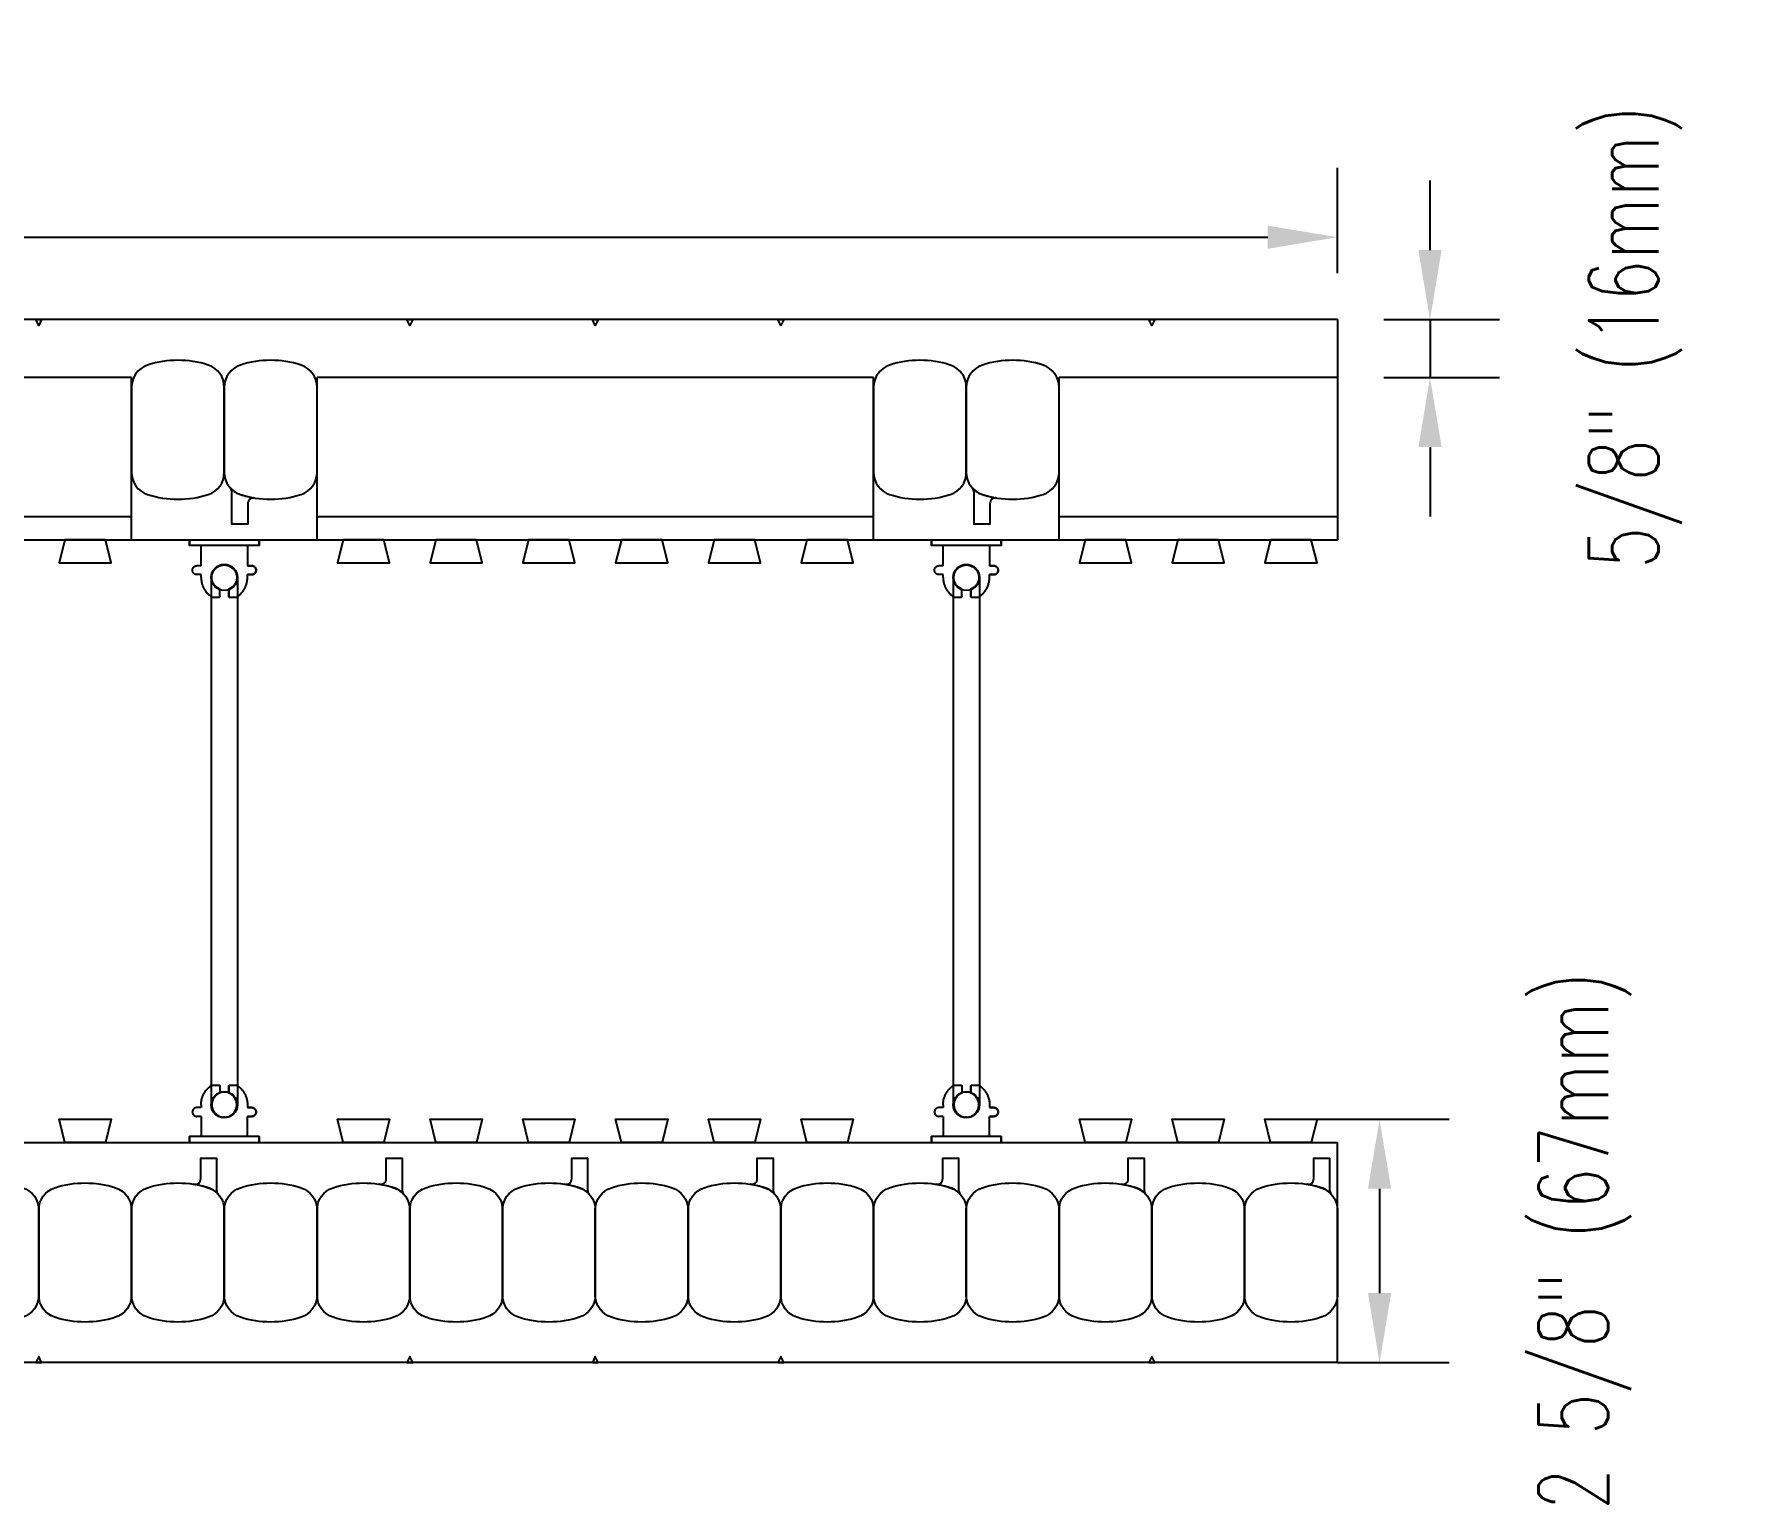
# Model space of a CAD drawing. Header units: inches. Extents: x 160 to 212.4, y 151.6 to 193.7.
# Drawn here: x 193.98 to 212.44, y 177.88 to 193.73 of the extents above; entities that cross this region are included whole.
import ezdxf

# ---------------------------------------------------------------- set-up
doc = ezdxf.new("R2010")
doc.units = ezdxf.units.IN
doc.header["$MEASUREMENT"] = 0
for name, color, linetype in [('line25', 2, 'Continuous'), ('LINE50', 5, 'Continuous'), ('LINE9', 9, 'Continuous'), ('TEXT', 4, 'Continuous')]:
    doc.layers.add(name, color=color, linetype=linetype)
doc.styles.add('DIM', font='romans.shx', dxfattribs={"width": 0.7})
doc.dimstyles.new('ext_8', dxfattribs={"dimscale": 8, "dimtxt": 0.09375, "dimasz": 0.09375, "dimexe": 0.09375, "dimexo": 0.0625, "dimgap": 0.0625, "dimtad": 1, "dimdec": 1, "dimzin": 3, "dimdsep": 46, "dimlunit": 4, "dimtxsty": 'DIM', "dimcen": 0.09, "dimdle": 0.09375, "dimclrt": 4, "dimadec": 0, "dimazin": 0, "dimtfac": 1, "dimtdec": 1, "dimtmove": 2, "dimatfit": 3, "dimfxl": 0, "dimfrac": 2, "dimtolj": 1, "dimtzin": 0, "dimarcsym": 0})

# ---------------------------------------------------------------- blocks, each defined once
blk = doc.blocks.new('*D16')
at = {"layer": 'Defpoints', "color": 0}
for p in [(208.029, 191.538), (160.029, 190.649), (208.029, 190.649)]:
    blk.add_point(p, dxfattribs=at)
at = {"layer": 'TEXT', "color": 0, "lineweight": -2}
for p, q in [((160.029, 191.149), (160.029, 192.288)), ((208.029, 191.149), (208.029, 192.288)), ((160.779, 191.538), (207.279, 191.538))]:
    blk.add_line(p, q, dxfattribs=at)
at = {"layer": 'TEXT', "color": 0}
for points in [[(160.779, 191.663), (160.779, 191.413), (160.029, 191.538)], [(207.279, 191.663), (207.279, 191.413), (208.029, 191.538)]]:
    blk.add_solid(points, dxfattribs=at)
at = {"layer": 'TEXT', "color": 4, "insert": (184.029, 192.609), "char_height": 0.75, "attachment_point": 5, "style": 'DIM'}
blk.add_mtext('\\A1;48" (1219mm)', dxfattribs=at)
blk = doc.blocks.new('*D17')
at = {"layer": 'Defpoints', "color": 0}
for p in [(208.029, 190.649), (208.029, 190.024), (209.028, 190.024)]:
    blk.add_point(p, dxfattribs=at)
at = {"layer": 'TEXT', "color": 0, "lineweight": -2}
for p, q in [((209.028, 191.399), (209.028, 192.149)), ((208.529, 190.649), (209.778, 190.649)), ((209.028, 190.649), (209.028, 190.024)), ((208.529, 190.024), (209.778, 190.024)), ((209.028, 189.274), (209.028, 188.524))]:
    blk.add_line(p, q, dxfattribs=at)
at = {"layer": 'TEXT', "color": 0}
for points in [[(208.903, 191.399), (209.153, 191.399), (209.028, 190.649)], [(208.903, 189.274), (209.153, 189.274), (209.028, 190.024)]]:
    blk.add_solid(points, dxfattribs=at)
at = {"layer": 'TEXT', "color": 4, "insert": (211.242, 190.461), "char_height": 0.75, "attachment_point": 5, "rotation": 90, "style": 'DIM'}
blk.add_mtext('\\A1;5/8" (16mm)', dxfattribs=at)
blk = doc.blocks.new('*D18')
at = {"layer": 'Defpoints', "color": 0}
for p in [(207.31, 182.024), (207.529, 179.399), (208.484, 179.399)]:
    blk.add_point(p, dxfattribs=at)
at = {"layer": 'TEXT', "color": 0, "lineweight": -2}
for p, q in [((207.81, 182.024), (209.234, 182.024)), ((208.484, 181.274), (208.484, 180.149)), ((208.029, 179.399), (209.234, 179.399))]:
    blk.add_line(p, q, dxfattribs=at)
at = {"layer": 'TEXT', "color": 0}
for points in [[(208.359, 181.274), (208.609, 181.274), (208.484, 182.024)], [(208.359, 180.149), (208.609, 180.149), (208.484, 179.399)]]:
    blk.add_solid(points, dxfattribs=at)
at = {"layer": 'TEXT', "color": 4, "insert": (210.698, 180.711), "char_height": 0.75, "attachment_point": 5, "rotation": 90, "style": 'DIM'}
blk.add_mtext('\\A1;2 5/8" (67mm)', dxfattribs=at)
blk = doc.blocks.new('WEB_6_CENTRE_TOP')
for p, q in [((5.688, 0.141), (0, 0.141)), ((5.688, -0.141), (0, -0.141))]:
    blk.add_line(p, q)
for centre in [(0, 0), (5.688, 0)]:
    blk.add_circle(centre, 0.141)
blk = doc.blocks.new('Connector')
blk.add_point((0.271, 0))
at = {"layer": 'LINE9'}
for p, q in [((0, 0.375), (0, -0.375)), ((0.062, -0.375), (0.062, 0.375)), ((0.281, 0.25), (0.062, 0.25))]:
    blk.add_line(p, q, dxfattribs=at)
for points, weights in [([(0.007, 0.375), (0.004, 0.375), (0, 0.375)], [1, 0.972587069138, 0.950305488115]), ([(0.327, 0.343), (0.308, 0.343), (0.281, 0.317), (0.281, 0.297)], [1, 0.85355339, 0.85355339, 1]), ([(0.328, 0.343), (0.327, 0.343), (0.327, 0.343)], [1, 0.70710678, 1]), ([(0.375, 0.297), (0.375, 0.317), (0.348, 0.343), (0.329, 0.343)], [1, 0.85355339, 0.85355339, 1]), ([(0.406, 0.25), (0.546, 0.25), (0.619, 0.131)], [0.958404415409, 0.794674173519, 0.864651571113]), ([(0.619, 0.052), (0.612, 0.049), (0.604, 0.049)], [0.83615024178, 0.892081430621, 1]), ([(0.619, -0.131), (0.546, -0.25), (0.406, -0.25)], [0.864651574428, 0.794674169686, 0.958404415195]), ([(0.604, -0.049), (0.612, -0.049), (0.619, -0.052)], [1, 0.89208144177, 0.836150253337]), ([(0.281, -0.297), (0.281, -0.317), (0.308, -0.343), (0.327, -0.343)], [1, 0.85355339, 0.85355339, 1]), ([(0.327, -0.343), (0.281, -0.343), (0.281, -0.297)], [1, 0.70710678, 1]), ([(0.329, -0.343), (0.348, -0.343), (0.375, -0.317), (0.375, -0.297)], [1, 0.85355339, 0.85355339, 1]), ([(0.375, -0.297), (0.375, -0.343), (0.329, -0.343)], [1, 0.70710678, 1]), ([(0, -0.375), (0.004, -0.375), (0.007, -0.375)], [0.950305488115, 0.972587069138, 1])]:
    blk.add_rational_spline(points, weights, degree=2, dxfattribs=at)
for points, degree in [([(0, 0.375), (0.002, 0.375), (0.005, 0.375), (0.007, 0.375)], 3), ([(0.007, 0.375), (0.021, 0.375), (0.051, 0.375), (0.062, 0.375), (0.062, 0.375)], 3), ([(0.281, 0.25), (0.281, 0.297)], 1), ([(0.327, 0.343), (0.327, 0.343), (0.328, 0.343), (0.328, 0.343)], 3), ([(0.328, 0.343), (0.329, 0.343), (0.329, 0.343), (0.329, 0.343)], 3), ([(0.375, 0.25), (0.375, 0.297)], 1), ([(0.406, 0.25), (0.375, 0.25)], 1), ([(0.406, 0.25), (0.406, 0.25)], 1), ([(0.406, 0.25), (0.406, 0.25)], 1), ([(0.406, 0.25), (0.406, 0.25)], 1), ([(0.406, 0.25), (0.406, 0.25)], 1), ([(0.406, 0.25), (0.406, 0.25)], 1), ([(0.406, 0.25), (0.406, 0.25)], 1), ([(0.406, 0.25), (0.406, 0.25)], 1), ([(0.406, 0.25), (0.406, 0.25)], 1), ([(0.406, 0.25), (0.406, 0.25)], 1), ([(0.406, 0.25), (0.406, 0.25)], 1), ([(0.406, 0.25), (0.406, 0.25)], 1), ([(0.406, 0.25), (0.406, 0.25)], 1), ([(0.406, 0.25), (0.406, 0.25)], 1), ([(0.406, 0.25), (0.406, 0.25)], 1), ([(0.406, 0.25), (0.406, 0.25)], 1), ([(0.406, 0.25), (0.406, 0.25)], 1), ([(0.406, 0.25), (0.406, 0.25)], 1), ([(0.406, 0.25), (0.406, 0.25)], 1), ([(0.406, 0.25), (0.406, 0.25)], 1), ([(0.406, 0.25), (0.406, 0.25)], 1), ([(0.406, 0.25), (0.406, 0.25)], 1), ([(0.406, 0.25), (0.406, 0.25)], 1), ([(0.406, 0.25), (0.406, 0.25)], 1), ([(0.406, 0.25), (0.406, 0.25)], 1), ([(0.604, 0.049), (0.532, 0.049)], 1), ([(0.532, 0.049), (0.532, 0.049)], 1), ([(0.532, 0.049), (0.532, 0.049)], 1), ([(0.532, 0.049), (0.532, 0.049)], 1), ([(0.532, 0.049), (0.532, 0.049)], 1), ([(0.532, 0.049), (0.532, 0.049)], 1), ([(0.532, 0.049), (0.532, 0.049)], 1), ([(0.532, 0.049), (0.532, 0.049)], 1), ([(0.532, 0.049), (0.532, 0.049)], 1), ([(0.532, 0.049), (0.532, 0.049)], 1), ([(0.532, 0.049), (0.532, 0.049)], 1), ([(0.604, 0.049), (0.609, 0.049), (0.614, 0.05), (0.619, 0.052)], 3), ([(0.604, 0.049), (0.604, 0.049)], 1), ([(0.604, 0.049), (0.604, 0.049)], 1), ([(0.604, 0.049), (0.604, 0.049)], 1), ([(0.604, 0.049), (0.604, 0.049)], 1), ([(0.619, 0.131), (0.619, 0.052)], 1), ([(0.619, 0.131), (0.619, 0.131)], 1), ([(0.619, 0.131), (0.619, 0.131)], 1), ([(0.619, 0.131), (0.619, 0.131)], 1), ([(0.619, 0.131), (0.619, 0.131)], 1), ([(0.532, -0.049), (0.604, -0.049)], 1), ([(0.604, -0.049), (0.58, -0.049), (0.556, -0.049), (0.532, -0.049)], 3), ([(0.532, -0.049), (0.532, -0.049)], 1), ([(0.532, -0.049), (0.532, -0.049)], 1), ([(0.532, -0.049), (0.532, -0.049)], 1), ([(0.532, -0.049), (0.532, -0.049)], 1), ([(0.619, -0.052), (0.614, -0.05), (0.609, -0.049), (0.604, -0.049)], 3), ([(0.604, -0.049), (0.604, -0.049)], 1), ([(0.604, -0.049), (0.604, -0.049)], 1), ([(0.604, -0.049), (0.604, -0.049)], 1), ([(0.604, -0.049), (0.604, -0.049)], 1), ([(0.604, -0.049), (0.604, -0.049)], 1), ([(0.604, -0.049), (0.604, -0.049)], 1), ([(0.604, -0.049), (0.604, -0.049)], 1), ([(0.604, -0.049), (0.604, -0.049)], 1), ([(0.619, -0.052), (0.619, -0.131)], 1), ([(0.619, -0.131), (0.619, -0.131)], 1), ([(0.619, -0.131), (0.619, -0.131)], 1), ([(0.619, -0.131), (0.619, -0.131)], 1), ([(0.619, -0.131), (0.619, -0.131)], 1), ([(0.062, -0.25), (0.281, -0.25)], 1), ([(0.281, -0.297), (0.281, -0.25)], 1), ([(0.281, -0.25), (0.281, -0.297)], 1), ([(0.328, -0.343), (0.328, -0.343), (0.327, -0.343), (0.327, -0.343)], 3), ([(0.329, -0.343), (0.329, -0.343), (0.329, -0.343), (0.328, -0.343)], 3), ([(0.375, -0.25), (0.375, -0.297)], 1), ([(0.375, -0.297), (0.375, -0.25)], 1), ([(0.406, -0.25), (0.375, -0.25)], 1), ([(0.406, -0.25), (0.406, -0.25)], 1), ([(0.406, -0.25), (0.406, -0.25)], 1), ([(0.406, -0.25), (0.406, -0.25)], 1), ([(0.406, -0.25), (0.406, -0.25)], 1), ([(0.406, -0.25), (0.406, -0.25)], 1), ([(0.406, -0.25), (0.406, -0.25)], 1), ([(0.406, -0.25), (0.406, -0.25)], 1), ([(0.406, -0.25), (0.406, -0.25)], 1), ([(0.406, -0.25), (0.406, -0.25)], 1), ([(0.406, -0.25), (0.406, -0.25)], 1), ([(0.406, -0.25), (0.406, -0.25)], 1), ([(0.007, -0.375), (0.005, -0.375), (0.002, -0.375), (0, -0.375)], 3), ([(0.062, -0.375), (0.062, -0.375), (0.051, -0.375), (0.021, -0.375), (0.007, -0.375)], 3)]:
    blk.add_open_spline(points, degree=degree, dxfattribs=at)
for points, weights, knots in [([(0.062, 0.375), (0.062, 0.375), (0.046, 0.375), (0.03, 0.375), (0.007, 0.375)], [0.868718858569, 0.861102746415, 1, 0.861102734288, 0.868718859898], [0, 0, 0, 0.5, 0.5, 1, 1, 1]), ([(0.532, 0.049), (0.472, 0.203), (0.333, 0.113), (0.157, 0), (0.333, -0.113), (0.472, -0.203), (0.532, -0.049)], [0.899508922286, 0.599718215298, 1, 0.54226024, 1, 0.599718224335, 0.899508908749], [0, 0, 0, 0.318112, 0.318112, 0.681888, 0.681888, 1, 1, 1]), ([(0.007, -0.375), (0.03, -0.375), (0.046, -0.375), (0.062, -0.375), (0.062, -0.375)], [0.868718859319, 0.861102739573, 1, 0.861102742958, 0.868718858948], [0, 0, 0, 0.5, 0.5, 1, 1, 1])]:
    blk.add_rational_spline(points, weights, degree=2, knots=knots, dxfattribs=at)

msp = doc.modelspace()

# ---------------------------------------------------------------- linework, layer by layer
at = {"layer": 'line25'}
for p, q in [((195.029, 190.024), (189.029, 190.024)), ((203.029, 190.024), (197.029, 190.024)), ((208.029, 190.024), (205.029, 190.024)), ((160.029, 188.274), (208.029, 188.274)), ((160.029, 181.774), (208.029, 181.774))]:
    msp.add_line(p, q, dxfattribs=at)
for points in [[(194.31, 188.274), (194.248, 188.024), (194.81, 188.024), (194.748, 188.274)], [(197.31, 188.274), (197.248, 188.024), (197.81, 188.024), (197.748, 188.274)], [(198.31, 188.274), (198.248, 188.024), (198.81, 188.024), (198.748, 188.274)], [(199.31, 188.274), (199.248, 188.024), (199.81, 188.024), (199.748, 188.274)], [(200.31, 188.274), (200.248, 188.024), (200.81, 188.024), (200.748, 188.274)], [(201.31, 188.274), (201.248, 188.024), (201.81, 188.024), (201.748, 188.274)], [(202.31, 188.274), (202.248, 188.024), (202.81, 188.024), (202.748, 188.274)], [(205.31, 188.274), (205.248, 188.024), (205.81, 188.024), (205.748, 188.274)], [(206.31, 188.274), (206.248, 188.024), (206.81, 188.024), (206.748, 188.274)], [(207.31, 188.274), (207.248, 188.024), (207.81, 188.024), (207.748, 188.274)], [(194.31, 181.774), (194.248, 182.024), (194.81, 182.024), (194.748, 181.774)], [(197.31, 181.774), (197.248, 182.024), (197.81, 182.024), (197.748, 181.774)], [(198.31, 181.774), (198.248, 182.024), (198.81, 182.024), (198.748, 181.774)], [(199.31, 181.774), (199.248, 182.024), (199.81, 182.024), (199.748, 181.774)], [(200.31, 181.774), (200.248, 182.024), (200.81, 182.024), (200.748, 181.774)], [(201.31, 181.774), (201.248, 182.024), (201.81, 182.024), (201.748, 181.774)], [(202.31, 181.774), (202.248, 182.024), (202.81, 182.024), (202.748, 181.774)], [(205.31, 181.774), (205.248, 182.024), (205.81, 182.024), (205.748, 181.774)], [(206.31, 181.774), (206.248, 182.024), (206.81, 182.024), (206.748, 181.774)], [(207.31, 181.774), (207.248, 182.024), (207.81, 182.024), (207.748, 181.774)]]:
    msp.add_lwpolyline(points, close=True, dxfattribs=at)
at = {"layer": 'LINE50'}
for p, q in [((208.029, 190.649), (160.029, 190.649)), ((208.029, 190.649), (208.029, 188.274)), ((208.029, 179.399), (208.029, 181.774)), ((208.029, 179.399), (160.029, 179.399))]:
    msp.add_line(p, q, dxfattribs=at)
at = {"layer": 'LINE9'}
for p, q in [((195.029, 188.274), (195.029, 190.024)), ((197.029, 188.274), (197.029, 190.024)), ((203.029, 188.274), (203.029, 190.024)), ((205.029, 188.274), (205.029, 190.024)), ((189.029, 188.524), (195.029, 188.524)), ((197.029, 188.524), (203.029, 188.524)), ((205.029, 188.524), (208.029, 188.524))]:
    msp.add_line(p, q, dxfattribs=at)
for points in [[(194.06, 190.649), (194.029, 190.584), (193.998, 190.649)], [(198.06, 190.649), (198.029, 190.584), (197.998, 190.649)], [(200.06, 190.649), (200.029, 190.584), (199.998, 190.649)], [(202.06, 190.649), (202.029, 190.584), (201.998, 190.649)], [(206.06, 190.649), (206.029, 190.584), (205.998, 190.649)], [(194.06, 179.399), (194.029, 179.463), (193.998, 179.399)], [(198.06, 179.399), (198.029, 179.463), (197.998, 179.399)], [(200.06, 179.399), (200.029, 179.463), (199.998, 179.399)], [(202.06, 179.399), (202.029, 179.463), (201.998, 179.399)], [(206.06, 179.399), (206.029, 179.463), (205.998, 179.399)]]:
    msp.add_lwpolyline(points, close=True, dxfattribs=at)
for points in [[(195.202, 188.763, 0.157671), (195.856, 188.763, 0.325305), (196.029, 189), (196.029, 189.922, 0.325305), (195.856, 190.159, 0.157671), (195.202, 190.159, 0.325305), (195.029, 189.922), (195.029, 189, 0.325305)], [(196.202, 188.763, 0.157671), (196.856, 188.763, 0.325305), (197.029, 189), (197.029, 189.922, 0.325305), (196.856, 190.159, 0.157671), (196.202, 190.159, 0.325305), (196.029, 189.922), (196.029, 189, 0.325305)], [(203.202, 188.763, 0.157671), (203.856, 188.763, 0.325305), (204.029, 189), (204.029, 189.922, 0.325305), (203.856, 190.159, 0.157671), (203.202, 190.159, 0.325305), (203.029, 189.922), (203.029, 189, 0.325305)], [(204.202, 188.763, 0.157671), (204.856, 188.763, 0.325305), (205.029, 189), (205.029, 189.922, 0.325305), (204.856, 190.159, 0.157671), (204.202, 190.159, 0.325305), (204.029, 189.922), (204.029, 189, 0.325305)], [(196.202, 188.763, 0.037267), (196.356, 188.725, 0.463036), (196.283, 188.664), (196.283, 188.442), (196.112, 188.442), (196.112, 188.788, 0.189002), (196.096, 188.831, 0.128407)], [(204.202, 188.763, 0.037267), (204.356, 188.725, 0.463036), (204.283, 188.664), (204.283, 188.442), (204.112, 188.442), (204.112, 188.788, 0.189002), (204.096, 188.831, 0.128407)], [(195.856, 181.285, 0.037267), (195.702, 181.322, 0.463036), (195.775, 181.384), (195.775, 181.605), (195.946, 181.605), (195.946, 181.259, 0.189002), (195.962, 181.217, 0.128407)], [(197.856, 181.285, 0.037267), (197.702, 181.322, 0.463036), (197.775, 181.384), (197.775, 181.605), (197.946, 181.605), (197.946, 181.259, 0.189002), (197.962, 181.217, 0.128407)], [(199.856, 181.285, 0.037267), (199.702, 181.322, 0.463036), (199.775, 181.384), (199.775, 181.605), (199.946, 181.605), (199.946, 181.259, 0.189002), (199.962, 181.217, 0.128407)], [(201.856, 181.285, 0.037267), (201.702, 181.322, 0.463036), (201.775, 181.384), (201.775, 181.605), (201.946, 181.605), (201.946, 181.259, 0.189002), (201.962, 181.217, 0.128407)], [(203.856, 181.285, 0.037267), (203.702, 181.322, 0.463036), (203.775, 181.384), (203.775, 181.605), (203.946, 181.605), (203.946, 181.259, 0.189002), (203.962, 181.217, 0.128407)], [(205.856, 181.285, 0.037267), (205.702, 181.322, 0.463036), (205.775, 181.384), (205.775, 181.605), (205.946, 181.605), (205.946, 181.259, 0.189002), (205.962, 181.217, 0.128407)], [(207.856, 181.285, 0.037267), (207.702, 181.322, 0.463036), (207.775, 181.384), (207.775, 181.605), (207.946, 181.605), (207.946, 181.259, 0.189002), (207.962, 181.217, 0.128407)], [(193.202, 181.285, -0.157671), (193.856, 181.285, -0.325305), (194.029, 181.047), (194.029, 180.126, -0.325305), (193.856, 179.888, -0.157671), (193.202, 179.888, -0.325305), (193.029, 180.126), (193.029, 181.047, -0.325305)], [(194.202, 181.285, -0.157671), (194.856, 181.285, -0.325305), (195.029, 181.047), (195.029, 180.126, -0.325305), (194.856, 179.888, -0.157671), (194.202, 179.888, -0.325305), (194.029, 180.126), (194.029, 181.047, -0.325305)], [(195.202, 181.285, -0.157671), (195.856, 181.285, -0.325305), (196.029, 181.047), (196.029, 180.126, -0.325305), (195.856, 179.888, -0.157671), (195.202, 179.888, -0.325305), (195.029, 180.126), (195.029, 181.047, -0.325305)], [(196.202, 181.285, -0.157671), (196.856, 181.285, -0.325305), (197.029, 181.047), (197.029, 180.126, -0.325305), (196.856, 179.888, -0.157671), (196.202, 179.888, -0.325305), (196.029, 180.126), (196.029, 181.047, -0.325305)], [(197.202, 181.285, -0.157671), (197.856, 181.285, -0.325305), (198.029, 181.047), (198.029, 180.126, -0.325305), (197.856, 179.888, -0.157671), (197.202, 179.888, -0.325305), (197.029, 180.126), (197.029, 181.047, -0.325305)], [(198.202, 181.285, -0.157671), (198.856, 181.285, -0.325305), (199.029, 181.047), (199.029, 180.126, -0.325305), (198.856, 179.888, -0.157671), (198.202, 179.888, -0.325305), (198.029, 180.126), (198.029, 181.047, -0.325305)], [(199.202, 181.285, -0.157671), (199.856, 181.285, -0.325305), (200.029, 181.047), (200.029, 180.126, -0.325305), (199.856, 179.888, -0.157671), (199.202, 179.888, -0.325305), (199.029, 180.126), (199.029, 181.047, -0.325305)], [(200.202, 181.285, -0.157671), (200.856, 181.285, -0.325305), (201.029, 181.047), (201.029, 180.126, -0.325305), (200.856, 179.888, -0.157671), (200.202, 179.888, -0.325305), (200.029, 180.126), (200.029, 181.047, -0.325305)], [(201.202, 181.285, -0.157671), (201.856, 181.285, -0.325305), (202.029, 181.047), (202.029, 180.126, -0.325305), (201.856, 179.888, -0.157671), (201.202, 179.888, -0.325305), (201.029, 180.126), (201.029, 181.047, -0.325305)], [(202.202, 181.285, -0.157671), (202.856, 181.285, -0.325305), (203.029, 181.047), (203.029, 180.126, -0.325305), (202.856, 179.888, -0.157671), (202.202, 179.888, -0.325305), (202.029, 180.126), (202.029, 181.047, -0.325305)], [(203.202, 181.285, -0.157671), (203.856, 181.285, -0.325305), (204.029, 181.047), (204.029, 180.126, -0.325305), (203.856, 179.888, -0.157671), (203.202, 179.888, -0.325305), (203.029, 180.126), (203.029, 181.047, -0.325305)], [(204.202, 181.285, -0.157671), (204.856, 181.285, -0.325305), (205.029, 181.047), (205.029, 180.126, -0.325305), (204.856, 179.888, -0.157671), (204.202, 179.888, -0.325305), (204.029, 180.126), (204.029, 181.047, -0.325305)], [(205.202, 181.285, -0.157671), (205.856, 181.285, -0.325305), (206.029, 181.047), (206.029, 180.126, -0.325305), (205.856, 179.888, -0.157671), (205.202, 179.888, -0.325305), (205.029, 180.126), (205.029, 181.047, -0.325305)], [(206.202, 181.285, -0.157671), (206.856, 181.285, -0.325305), (207.029, 181.047), (207.029, 180.126, -0.325305), (206.856, 179.888, -0.157671), (206.202, 179.888, -0.325305), (206.029, 180.126), (206.029, 181.047, -0.325305)], [(207.202, 181.285, -0.157671), (207.856, 181.285, -0.325305), (208.029, 181.047), (208.029, 180.126, -0.325305), (207.856, 179.888, -0.157671), (207.202, 179.888, -0.325305), (207.029, 180.126), (207.029, 181.047, -0.325305)]]:
    msp.add_lwpolyline(points, format="xyb", close=True, dxfattribs=at)

# ---------------------------------------------------------------- block references
at = {"xscale": -1, "rotation": 90}
for p in [(196.029, 188.274), (204.029, 188.274)]:
    msp.add_blockref('Connector', p, dxfattribs=at)
at = {"rotation": 90}
for p in [(196.029, 181.774), (204.029, 181.774)]:
    msp.add_blockref('Connector', p, dxfattribs=at)
at = {"layer": 'LINE9', "rotation": 90}
for p in [(196.029, 182.18), (204.029, 182.18)]:
    msp.add_blockref('WEB_6_CENTRE_TOP', p, dxfattribs=at)

# ---------------------------------------------------------------- dimensions: what is measured, and where the dimension line sits
at = {"layer": 'TEXT'}
dim = msp.add_linear_dim(base=(208.029, 191.538), p1=(160.029, 190.649), p2=(208.029, 190.649), text='48" (1219mm)', dimstyle='ext_8', dxfattribs=at)
dim.commit()
dim.dimension.update_dxf_attribs({"geometry": '*D16', "text_midpoint": (184.029, 192.609)})
for base, p1, p2, text, picture, middle in [((209.028, 190.024), (208.029, 190.649), (208.029, 190.024), '5/8" (16mm)', '*D17', (211.242, 190.461)), ((208.484, 179.399), (207.31, 182.024), (207.529, 179.399), '2 5/8" (67mm)', '*D18', (210.698, 180.711))]:
    dim = msp.add_linear_dim(base=base, p1=p1, p2=p2, angle=90, text=text, dimstyle='ext_8', dxfattribs=at)
    dim.commit()
    dim.dimension.update_dxf_attribs({"geometry": picture, "text_midpoint": middle, "dimtype": 160})

doc.saveas('drawing.dxf')
